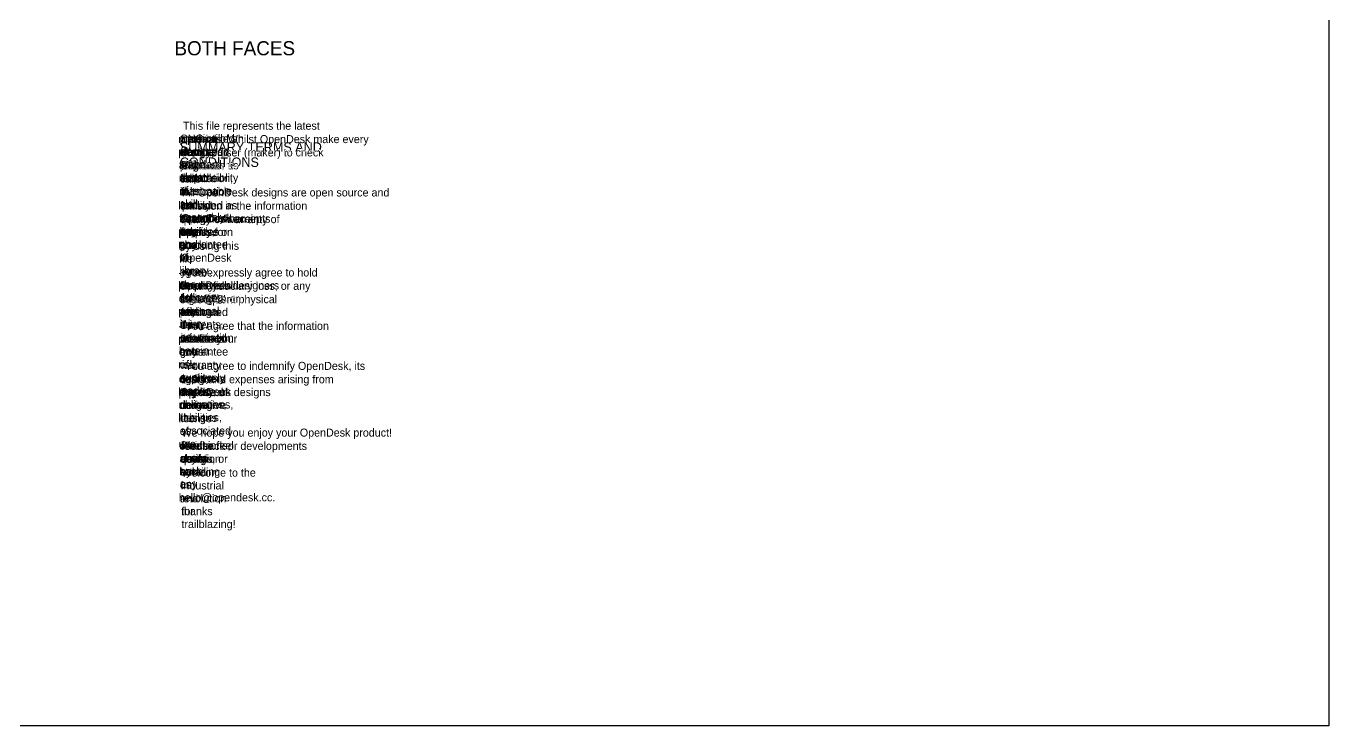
# Model space of a CAD drawing. Extents: x -300 to 5880, y -300 to 4158.
# Drawn here: x 3112 to 5880, y 0 to 1486 of the extents above; entities that cross this region are included whole.
import ezdxf

# ---------------------------------------------------------------- set-up
doc = ezdxf.new("R2010")
doc.units = 0
doc.layers.get('0').update_dxf_attribs({"linetype": 'CONTINUOUS'})
doc.layers.add('00-NOPRINT_TEXT', color=7, linetype='CONTINUOUS')

# ---------------------------------------------------------------- blocks, each defined once
blk = doc.blocks.new('_X4')
at = {"layer": '00-NOPRINT_TEXT', "color": 7, "linetype": 'CONTINUOUS'}
for s, p in [('SUMMARY TERMS AND', (3438.6, 1219.4)), ('CONDITIONS', (3438.6, 1187.3))]:
    blk.add_text(s, height=20, dxfattribs=at).set_placement(p)
blk = doc.blocks.new('*X424')
at = {"layer": '00-NOPRINT_TEXT', "color": 7, "linetype": 'CONTINUOUS'}
for s, p in [('This file represents the latest', (3445.2, 1266.2)), ('version of an', (3444.4, 1238.9))]:
    blk.add_text(s, height=17, dxfattribs=at).set_placement(p)
blk = doc.blocks.new('*X425')
at = {"layer": '00-NOPRINT_TEXT', "color": 7, "linetype": 'CONTINUOUS'}
for s, p in [('open', (3442, 1238.9)), ('source', (3442, 1211.5))]:
    blk.add_text(s, height=17, dxfattribs=at).set_placement(p)
blk = doc.blocks.new('_X222')
at = {"layer": '00-NOPRINT_TEXT', "color": 7, "linetype": 'CONTINUOUS'}
for name in ['*X424', '*X425']:
    blk.add_blockref(name, (0, 0), dxfattribs=at)
blk = doc.blocks.new('*X426')
at = {"layer": '00-NOPRINT_TEXT', "color": 7, "linetype": 'CONTINUOUS'}
for s, p in [('product,', (3437.9, 1238.9)), ('designed', (3438.8, 1211.5))]:
    blk.add_text(s, height=17, dxfattribs=at).set_placement(p)
blk = doc.blocks.new('_X223')
at = {"layer": '00-NOPRINT_TEXT', "color": 7, "linetype": 'CONTINUOUS'}
blk.add_blockref('*X426', (0, 0), dxfattribs=at)
blk.add_text('to be', height=17, dxfattribs=at).set_placement((3441.2, 1184.2))
blk = doc.blocks.new('_X89')
at = {"layer": '00-NOPRINT_TEXT', "color": 7, "linetype": 'CONTINUOUS'}
for name in ['_X222', '_X223']:
    blk.add_blockref(name, (0, 0), dxfattribs=at)
blk = doc.blocks.new('*X427')
at = {"layer": '00-NOPRINT_TEXT', "color": 7, "linetype": 'CONTINUOUS'}
for s, p in [('CNC-milled', (3438.8, 1238.9)), ('from', (3439.6, 1211.5))]:
    blk.add_text(s, height=17, dxfattribs=at).set_placement(p)
blk = doc.blocks.new('_X224')
at = {"layer": '00-NOPRINT_TEXT', "color": 7, "linetype": 'CONTINUOUS'}
blk.add_blockref('*X427', (0, 0), dxfattribs=at)
blk.add_text('standard', height=17, dxfattribs=at).set_placement((3438.8, 1184.2))
blk = doc.blocks.new('_X90')
at = {"layer": '00-NOPRINT_TEXT', "color": 7, "linetype": 'CONTINUOUS'}
blk.add_blockref('_X224', (0, 0), dxfattribs=at)
blk.add_text('sheet', height=17, dxfattribs=at).set_placement((3438.8, 1156.9))
blk = doc.blocks.new('_X5')
at = {"layer": '00-NOPRINT_TEXT', "color": 7, "linetype": 'CONTINUOUS'}
for name in ['_X89', '_X90']:
    blk.add_blockref(name, (0, 0), dxfattribs=at)
blk = doc.blocks.new('*X428')
at = {"layer": '00-NOPRINT_TEXT', "color": 7, "linetype": 'CONTINUOUS'}
for s, p in [('materials. Whilst OpenDesk make every', (3435.5, 1237.8)), ('effort to', (3436.3, 1210.5))]:
    blk.add_text(s, height=17, dxfattribs=at).set_placement(p)
blk = doc.blocks.new('*X429')
at = {"layer": '00-NOPRINT_TEXT', "color": 7, "linetype": 'CONTINUOUS'}
for s, p in [('provide', (3435.5, 1210.5)), ('fully', (3437.1, 1183.2))]:
    blk.add_text(s, height=17, dxfattribs=at).set_placement(p)
blk = doc.blocks.new('_X225')
at = {"layer": '00-NOPRINT_TEXT', "color": 7, "linetype": 'CONTINUOUS'}
for name in ['*X428', '*X429']:
    blk.add_blockref(name, (0, 0), dxfattribs=at)
blk = doc.blocks.new('*X430')
at = {"layer": '00-NOPRINT_TEXT', "color": 7, "linetype": 'CONTINUOUS'}
for s, p in [('prototyped', (3435.5, 1210.5)), ('and', (3436.3, 1183.2))]:
    blk.add_text(s, height=17, dxfattribs=at).set_placement(p)
blk = doc.blocks.new('_X226')
at = {"layer": '00-NOPRINT_TEXT', "color": 7, "linetype": 'CONTINUOUS'}
blk.add_blockref('*X430', (0, 0), dxfattribs=at)
blk.add_text('tested', height=17, dxfattribs=at).set_placement((3438.8, 1155.9))
blk = doc.blocks.new('_X91')
at = {"layer": '00-NOPRINT_TEXT', "color": 7, "linetype": 'CONTINUOUS'}
for name in ['_X225', '_X226']:
    blk.add_blockref(name, (0, 0), dxfattribs=at)
blk = doc.blocks.new('*X431')
at = {"layer": '00-NOPRINT_TEXT', "color": 7, "linetype": 'CONTINUOUS'}
for s, p in [('designs, it', (3438.8, 1210.5)), ('is', (3438.8, 1183.2))]:
    blk.add_text(s, height=17, dxfattribs=at).set_placement(p)
blk = doc.blocks.new('_X227')
at = {"layer": '00-NOPRINT_TEXT', "color": 7, "linetype": 'CONTINUOUS'}
blk.add_blockref('*X431', (0, 0), dxfattribs=at)
blk.add_text('the', height=17, dxfattribs=at).set_placement((3440.4, 1155.9))
blk = doc.blocks.new('_X228')
at = {"layer": '00-NOPRINT_TEXT', "color": 7, "linetype": 'CONTINUOUS'}
for s, p in [('responsiblity', (3436.3, 1155.9)), ('of', (3437.9, 1128.6))]:
    blk.add_text(s, height=17, dxfattribs=at).set_placement(p)
blk = doc.blocks.new('_X92')
at = {"layer": '00-NOPRINT_TEXT', "color": 7, "linetype": 'CONTINUOUS'}
for name in ['_X227', '_X228']:
    blk.add_blockref(name, (0, 0), dxfattribs=at)
blk = doc.blocks.new('_X6')
at = {"layer": '00-NOPRINT_TEXT', "color": 7, "linetype": 'CONTINUOUS'}
for name in ['_X91', '_X92']:
    blk.add_blockref(name, (0, 0), dxfattribs=at)
blk = doc.blocks.new('*X432')
at = {"layer": '00-NOPRINT_TEXT', "color": 7, "linetype": 'CONTINUOUS'}
for s, p in [('the end user (maker) to check', (3442, 1209.5)), ('file contents', (3442, 1182.2))]:
    blk.add_text(s, height=17, dxfattribs=at).set_placement(p)
blk = doc.blocks.new('*X433')
at = {"layer": '00-NOPRINT_TEXT', "color": 7, "linetype": 'CONTINUOUS'}
for s, p in [('prior to', (3438.8, 1182.2)), ('fabrication,', (3440.4, 1154.9))]:
    blk.add_text(s, height=17, dxfattribs=at).set_placement(p)
blk = doc.blocks.new('_X229')
at = {"layer": '00-NOPRINT_TEXT', "color": 7, "linetype": 'CONTINUOUS'}
for name in ['*X432', '*X433']:
    blk.add_blockref(name, (0, 0), dxfattribs=at)
blk = doc.blocks.new('*X434')
at = {"layer": '00-NOPRINT_TEXT', "color": 7, "linetype": 'CONTINUOUS'}
for s, p in [('and ensure', (3439.6, 1182.2)), ('suitable', (3439.6, 1154.9))]:
    blk.add_text(s, height=17, dxfattribs=at).set_placement(p)
blk = doc.blocks.new('_X230')
at = {"layer": '00-NOPRINT_TEXT', "color": 7, "linetype": 'CONTINUOUS'}
blk.add_blockref('*X434', (0, 0), dxfattribs=at)
blk.add_text('due', height=17, dxfattribs=at).set_placement((3439.6, 1127.6))
blk = doc.blocks.new('_X93')
at = {"layer": '00-NOPRINT_TEXT', "color": 7, "linetype": 'CONTINUOUS'}
for name in ['_X229', '_X230']:
    blk.add_blockref(name, (0, 0), dxfattribs=at)
blk = doc.blocks.new('*X435')
at = {"layer": '00-NOPRINT_TEXT', "color": 7, "linetype": 'CONTINUOUS'}
for s, p in [('diligence', (3438.8, 1182.2)), ('and', (3438.8, 1154.9))]:
    blk.add_text(s, height=17, dxfattribs=at).set_placement(p)
blk = doc.blocks.new('_X231')
at = {"layer": '00-NOPRINT_TEXT', "color": 7, "linetype": 'CONTINUOUS'}
blk.add_blockref('*X435', (0, 0), dxfattribs=at)
blk.add_text('reasonable', height=17, dxfattribs=at).set_placement((3437.1, 1127.6))
blk = doc.blocks.new('_X94')
at = {"layer": '00-NOPRINT_TEXT', "color": 7, "linetype": 'CONTINUOUS'}
blk.add_blockref('_X231', (0, 0), dxfattribs=at)
blk.add_text('skill', height=17, dxfattribs=at).set_placement((3438.8, 1100.3))
blk = doc.blocks.new('_X7')
at = {"layer": '00-NOPRINT_TEXT', "color": 7, "linetype": 'CONTINUOUS'}
for name in ['_X93', '_X94']:
    blk.add_blockref(name, (0, 0), dxfattribs=at)
blk = doc.blocks.new('*X436')
at = {"layer": '00-NOPRINT_TEXT', "color": 7, "linetype": 'CONTINUOUS'}
for s, p in [('and', (3438.8, 1181.2)), ('care', (3438.8, 1153.9))]:
    blk.add_text(s, height=17, dxfattribs=at).set_placement(p)
blk = doc.blocks.new('_X232')
at = {"layer": '00-NOPRINT_TEXT', "color": 7, "linetype": 'CONTINUOUS'}
blk.add_blockref('*X436', (0, 0), dxfattribs=at)
blk.add_text('in', height=17, dxfattribs=at).set_placement((3438.8, 1126.5))
blk = doc.blocks.new('_X233')
at = {"layer": '00-NOPRINT_TEXT', "color": 7, "linetype": 'CONTINUOUS'}
for s, p in [('fabrication', (3441.2, 1126.5)), ('and', (3439.6, 1099.2))]:
    blk.add_text(s, height=17, dxfattribs=at).set_placement(p)
blk = doc.blocks.new('_X95')
at = {"layer": '00-NOPRINT_TEXT', "color": 7, "linetype": 'CONTINUOUS'}
for name in ['_X232', '_X233']:
    blk.add_blockref(name, (0, 0), dxfattribs=at)
blk = doc.blocks.new('_X8')
at = {"layer": '00-NOPRINT_TEXT', "color": 7, "linetype": 'CONTINUOUS'}
blk.add_blockref('_X95', (0, 0), dxfattribs=at)
blk.add_text('assembly.', height=17, dxfattribs=at).set_placement((3438.8, 1071.9))
blk = doc.blocks.new('*X437')
at = {"layer": '00-NOPRINT_TEXT', "color": 7, "linetype": 'CONTINUOUS'}
for s, p in [('All OpenDesk designs are open source and', (3445.2, 1124.5)), ('provided as', (3442.8, 1097.2))]:
    blk.add_text(s, height=17, dxfattribs=at).set_placement(p)
blk = doc.blocks.new('*X438')
at = {"layer": '00-NOPRINT_TEXT', "color": 7, "linetype": 'CONTINUOUS'}
for s, p in [('is.', (3442, 1097.2)), ('OpenDesk', (3442, 1069.9))]:
    blk.add_text(s, height=17, dxfattribs=at).set_placement(p)
blk = doc.blocks.new('_X234')
at = {"layer": '00-NOPRINT_TEXT', "color": 7, "linetype": 'CONTINUOUS'}
for name in ['*X437', '*X438']:
    blk.add_blockref(name, (0, 0), dxfattribs=at)
blk = doc.blocks.new('*X439')
at = {"layer": '00-NOPRINT_TEXT', "color": 7, "linetype": 'CONTINUOUS'}
for s, p in [('cannot', (3440.4, 1097.2)), ('accept', (3440.4, 1069.9))]:
    blk.add_text(s, height=17, dxfattribs=at).set_placement(p)
blk = doc.blocks.new('_X235')
at = {"layer": '00-NOPRINT_TEXT', "color": 7, "linetype": 'CONTINUOUS'}
blk.add_blockref('*X439', (0, 0), dxfattribs=at)
blk.add_text('any', height=17, dxfattribs=at).set_placement((3440.4, 1042.6))
blk = doc.blocks.new('_X96')
at = {"layer": '00-NOPRINT_TEXT', "color": 7, "linetype": 'CONTINUOUS'}
for name in ['_X234', '_X235']:
    blk.add_blockref(name, (0, 0), dxfattribs=at)
blk = doc.blocks.new('*X440')
at = {"layer": '00-NOPRINT_TEXT', "color": 7, "linetype": 'CONTINUOUS'}
for s, p in [('liability', (3435.5, 1097.2)), ('for', (3437.1, 1069.9))]:
    blk.add_text(s, height=17, dxfattribs=at).set_placement(p)
blk = doc.blocks.new('_X236')
at = {"layer": '00-NOPRINT_TEXT', "color": 7, "linetype": 'CONTINUOUS'}
blk.add_blockref('*X440', (0, 0), dxfattribs=at)
blk.add_text('any', height=17, dxfattribs=at).set_placement((3437.1, 1042.6))
blk = doc.blocks.new('_X237')
at = {"layer": '00-NOPRINT_TEXT', "color": 7, "linetype": 'CONTINUOUS'}
for s, p in [('error', (3437.9, 1042.6)), ('or', (3437.9, 1015.3))]:
    blk.add_text(s, height=17, dxfattribs=at).set_placement(p)
blk = doc.blocks.new('_X97')
at = {"layer": '00-NOPRINT_TEXT', "color": 7, "linetype": 'CONTINUOUS'}
for name in ['_X236', '_X237']:
    blk.add_blockref(name, (0, 0), dxfattribs=at)
blk = doc.blocks.new('_X9')
at = {"layer": '00-NOPRINT_TEXT', "color": 7, "linetype": 'CONTINUOUS'}
for name in ['_X96', '_X97']:
    blk.add_blockref(name, (0, 0), dxfattribs=at)
blk = doc.blocks.new('*X441')
at = {"layer": '00-NOPRINT_TEXT', "color": 7, "linetype": 'CONTINUOUS'}
for s, p in [('omission in the information', (3438.8, 1096.2)), ('contained herein.', (3438.8, 1068.9))]:
    blk.add_text(s, height=17, dxfattribs=at).set_placement(p)
blk = doc.blocks.new('*X442')
at = {"layer": '00-NOPRINT_TEXT', "color": 7, "linetype": 'CONTINUOUS'}
for s, p in [('OpenDesk accepts', (3438.8, 1068.9)), ('no', (3437.9, 1041.5))]:
    blk.add_text(s, height=17, dxfattribs=at).set_placement(p)
blk = doc.blocks.new('_X238')
at = {"layer": '00-NOPRINT_TEXT', "color": 7, "linetype": 'CONTINUOUS'}
for name in ['*X441', '*X442']:
    blk.add_blockref(name, (0, 0), dxfattribs=at)
blk = doc.blocks.new('*X443')
at = {"layer": '00-NOPRINT_TEXT', "color": 7, "linetype": 'CONTINUOUS'}
for s, p in [('design', (3438.8, 1068.9)), ('liability,', (3437.9, 1041.5))]:
    blk.add_text(s, height=17, dxfattribs=at).set_placement(p)
blk = doc.blocks.new('_X239')
at = {"layer": '00-NOPRINT_TEXT', "color": 7, "linetype": 'CONTINUOUS'}
blk.add_blockref('*X443', (0, 0), dxfattribs=at)
blk.add_text('and', height=17, dxfattribs=at).set_placement((3438.8, 1014.2))
blk = doc.blocks.new('_X98')
at = {"layer": '00-NOPRINT_TEXT', "color": 7, "linetype": 'CONTINUOUS'}
for name in ['_X238', '_X239']:
    blk.add_blockref(name, (0, 0), dxfattribs=at)
blk = doc.blocks.new('_X240')
at = {"layer": '00-NOPRINT_TEXT', "color": 7, "linetype": 'CONTINUOUS'}
for s, p in [('provides', (3435.5, 1041.5)), ('no', (3435.5, 1014.2))]:
    blk.add_text(s, height=17, dxfattribs=at).set_placement(p)
blk = doc.blocks.new('_X241')
at = {"layer": '00-NOPRINT_TEXT', "color": 7, "linetype": 'CONTINUOUS'}
for s, p in [('guarantee', (3437.9, 1014.2)), ('of', (3437.9, 986.9))]:
    blk.add_text(s, height=17, dxfattribs=at).set_placement(p)
blk = doc.blocks.new('_X99')
at = {"layer": '00-NOPRINT_TEXT', "color": 7, "linetype": 'CONTINUOUS'}
for name in ['_X240', '_X241']:
    blk.add_blockref(name, (0, 0), dxfattribs=at)
blk = doc.blocks.new('_X10')
at = {"layer": '00-NOPRINT_TEXT', "color": 7, "linetype": 'CONTINUOUS'}
for name in ['_X98', '_X99']:
    blk.add_blockref(name, (0, 0), dxfattribs=at)
blk = doc.blocks.new('*X444')
at = {"layer": '00-NOPRINT_TEXT', "color": 7, "linetype": 'CONTINUOUS'}
for s, p in [('quality or warranty of', (3439.4, 1067.8)), ('fitness for', (3440.2, 1040.5))]:
    blk.add_text(s, height=17, dxfattribs=at).set_placement(p)
blk = doc.blocks.new('*X445')
at = {"layer": '00-NOPRINT_TEXT', "color": 7, "linetype": 'CONTINUOUS'}
for s, p in [('purpose on', (3437.8, 1040.5)), ('any', (3438.6, 1013.2))]:
    blk.add_text(s, height=17, dxfattribs=at).set_placement(p)
blk = doc.blocks.new('_X242')
at = {"layer": '00-NOPRINT_TEXT', "color": 7, "linetype": 'CONTINUOUS'}
for name in ['*X444', '*X445']:
    blk.add_blockref(name, (0, 0), dxfattribs=at)
blk = doc.blocks.new('*X446')
at = {"layer": '00-NOPRINT_TEXT', "color": 7, "linetype": 'CONTINUOUS'}
for s, p in [('open', (3439.4, 1040.5)), ('product', (3438.6, 1013.2))]:
    blk.add_text(s, height=17, dxfattribs=at).set_placement(p)
blk = doc.blocks.new('_X243')
at = {"layer": '00-NOPRINT_TEXT', "color": 7, "linetype": 'CONTINUOUS'}
blk.add_blockref('*X446', (0, 0), dxfattribs=at)
blk.add_text('in', height=17, dxfattribs=at).set_placement((3439.4, 985.9))
blk = doc.blocks.new('_X100')
at = {"layer": '00-NOPRINT_TEXT', "color": 7, "linetype": 'CONTINUOUS'}
for name in ['_X242', '_X243']:
    blk.add_blockref(name, (0, 0), dxfattribs=at)
blk = doc.blocks.new('_X244')
at = {"layer": '00-NOPRINT_TEXT', "color": 7, "linetype": 'CONTINUOUS'}
for s, p in [('the', (3442.6, 1013.2)), ('OpenDesk', (3441, 985.9))]:
    blk.add_text(s, height=17, dxfattribs=at).set_placement(p)
blk = doc.blocks.new('_X101')
at = {"layer": '00-NOPRINT_TEXT', "color": 7, "linetype": 'CONTINUOUS'}
blk.add_blockref('_X244', (0, 0), dxfattribs=at)
blk.add_text('library.', height=17, dxfattribs=at).set_placement((3437.8, 958.6))
blk = doc.blocks.new('_X11')
at = {"layer": '00-NOPRINT_TEXT', "color": 7, "linetype": 'CONTINUOUS'}
for name in ['_X100', '_X101']:
    blk.add_blockref(name, (0, 0), dxfattribs=at)
blk = doc.blocks.new('*X447')
at = {"layer": '00-NOPRINT_TEXT', "color": 7, "linetype": 'CONTINUOUS'}
for s, p in [('By using this', (3435.5, 1011.2)), ('file', (3437.1, 983.9))]:
    blk.add_text(s, height=17, dxfattribs=at).set_placement(p)
blk = doc.blocks.new('_X245')
at = {"layer": '00-NOPRINT_TEXT', "color": 7, "linetype": 'CONTINUOUS'}
blk.add_blockref('*X447', (0, 0), dxfattribs=at)
blk.add_text('you', height=17, dxfattribs=at).set_placement((3440.4, 956.5))
blk = doc.blocks.new('_X246')
at = {"layer": '00-NOPRINT_TEXT', "color": 7, "linetype": 'CONTINUOUS'}
for s, p in [('agree', (3437.9, 956.5)), ('to', (3439.6, 929.2))]:
    blk.add_text(s, height=17, dxfattribs=at).set_placement(p)
blk = doc.blocks.new('_X102')
at = {"layer": '00-NOPRINT_TEXT', "color": 7, "linetype": 'CONTINUOUS'}
for name in ['_X245', '_X246']:
    blk.add_blockref(name, (0, 0), dxfattribs=at)
blk = doc.blocks.new('_X103')
at = {"layer": '00-NOPRINT_TEXT', "color": 7, "linetype": 'CONTINUOUS'}
for s, p in [('the', (3442, 929.2)), ('following:', (3442, 901.9))]:
    blk.add_text(s, height=17, dxfattribs=at).set_placement(p)
blk = doc.blocks.new('_X12')
at = {"layer": '00-NOPRINT_TEXT', "color": 7, "linetype": 'CONTINUOUS'}
for name in ['_X102', '_X103']:
    blk.add_blockref(name, (0, 0), dxfattribs=at)
blk = doc.blocks.new('*X448')
at = {"layer": '00-NOPRINT_TEXT', "color": 7, "linetype": 'CONTINUOUS'}
for s, p in [('- You expressly agree to hold', (3435.5, 954.5)), ('harmless all', (3435.5, 927.2))]:
    blk.add_text(s, height=17, dxfattribs=at).set_placement(p)
blk = doc.blocks.new('*X449')
at = {"layer": '00-NOPRINT_TEXT', "color": 7, "linetype": 'CONTINUOUS'}
for s, p in [('OpenDesk designers', (3437.1, 927.2)), ('or', (3437.1, 899.9))]:
    blk.add_text(s, height=17, dxfattribs=at).set_placement(p)
blk = doc.blocks.new('_X247')
at = {"layer": '00-NOPRINT_TEXT', "color": 7, "linetype": 'CONTINUOUS'}
for name in ['*X448', '*X449']:
    blk.add_blockref(name, (0, 0), dxfattribs=at)
blk = doc.blocks.new('*X450')
at = {"layer": '00-NOPRINT_TEXT', "color": 7, "linetype": 'CONTINUOUS'}
for s, p in [('employees', (3437.9, 927.2)), ('for', (3438.8, 899.9))]:
    blk.add_text(s, height=17, dxfattribs=at).set_placement(p)
blk = doc.blocks.new('_X248')
at = {"layer": '00-NOPRINT_TEXT', "color": 7, "linetype": 'CONTINUOUS'}
blk.add_blockref('*X450', (0, 0), dxfattribs=at)
blk.add_text('any', height=17, dxfattribs=at).set_placement((3437.9, 872.6))
blk = doc.blocks.new('_X104')
at = {"layer": '00-NOPRINT_TEXT', "color": 7, "linetype": 'CONTINUOUS'}
for name in ['_X247', '_X248']:
    blk.add_blockref(name, (0, 0), dxfattribs=at)
blk = doc.blocks.new('*X451')
at = {"layer": '00-NOPRINT_TEXT', "color": 7, "linetype": 'CONTINUOUS'}
for s, p in [('property', (3435.5, 927.2)), ('damage,', (3436.3, 899.9))]:
    blk.add_text(s, height=17, dxfattribs=at).set_placement(p)
blk = doc.blocks.new('_X249')
at = {"layer": '00-NOPRINT_TEXT', "color": 7, "linetype": 'CONTINUOUS'}
blk.add_blockref('*X451', (0, 0), dxfattribs=at)
blk.add_text('personal', height=17, dxfattribs=at).set_placement((3435.5, 872.6))
blk = doc.blocks.new('_X105')
at = {"layer": '00-NOPRINT_TEXT', "color": 7, "linetype": 'CONTINUOUS'}
blk.add_blockref('_X249', (0, 0), dxfattribs=at)
blk.add_text('injury,', height=17, dxfattribs=at).set_placement((3437.9, 845.3))
blk = doc.blocks.new('_X13')
at = {"layer": '00-NOPRINT_TEXT', "color": 7, "linetype": 'CONTINUOUS'}
for name in ['_X104', '_X105']:
    blk.add_blockref(name, (0, 0), dxfattribs=at)
blk = doc.blocks.new('*X452')
at = {"layer": '00-NOPRINT_TEXT', "color": 7, "linetype": 'CONTINUOUS'}
for s, p in [('death, fiduciary loss, or any', (3439.4, 926.2)), ('other loss or', (3439.4, 898.9))]:
    blk.add_text(s, height=17, dxfattribs=at).set_placement(p)
blk = doc.blocks.new('*X453')
at = {"layer": '00-NOPRINT_TEXT', "color": 7, "linetype": 'CONTINUOUS'}
for s, p in [('damage', (3439.4, 898.9)), ('arising', (3439.4, 871.5))]:
    blk.add_text(s, height=17, dxfattribs=at).set_placement(p)
blk = doc.blocks.new('_X250')
at = {"layer": '00-NOPRINT_TEXT', "color": 7, "linetype": 'CONTINUOUS'}
for name in ['*X452', '*X453']:
    blk.add_blockref(name, (0, 0), dxfattribs=at)
blk = doc.blocks.new('*X454')
at = {"layer": '00-NOPRINT_TEXT', "color": 7, "linetype": 'CONTINUOUS'}
for s, p in [('out of the', (3439.4, 898.9)), ('use', (3438.6, 871.5))]:
    blk.add_text(s, height=17, dxfattribs=at).set_placement(p)
blk = doc.blocks.new('*X455')
at = {"layer": '00-NOPRINT_TEXT', "color": 7, "linetype": 'CONTINUOUS'}
for s, p in [('of', (3439.4, 871.5)), ('this', (3440.2, 844.2))]:
    blk.add_text(s, height=17, dxfattribs=at).set_placement(p)
blk = doc.blocks.new('_X251')
at = {"layer": '00-NOPRINT_TEXT', "color": 7, "linetype": 'CONTINUOUS'}
for name in ['*X454', '*X455']:
    blk.add_blockref(name, (0, 0), dxfattribs=at)
blk = doc.blocks.new('_X106')
at = {"layer": '00-NOPRINT_TEXT', "color": 7, "linetype": 'CONTINUOUS'}
for name in ['_X250', '_X251']:
    blk.add_blockref(name, (0, 0), dxfattribs=at)
blk = doc.blocks.new('*X456')
at = {"layer": '00-NOPRINT_TEXT', "color": 7, "linetype": 'CONTINUOUS'}
for s, p in [('digital file', (3439.4, 898.9)), ('and', (3439.4, 871.5))]:
    blk.add_text(s, height=17, dxfattribs=at).set_placement(p)
blk = doc.blocks.new('_X252')
at = {"layer": '00-NOPRINT_TEXT', "color": 7, "linetype": 'CONTINUOUS'}
blk.add_blockref('*X456', (0, 0), dxfattribs=at)
blk.add_text('its', height=17, dxfattribs=at).set_placement((3439.4, 844.2))
blk = doc.blocks.new('_X253')
at = {"layer": '00-NOPRINT_TEXT', "color": 7, "linetype": 'CONTINUOUS'}
for s, p in [('contents,', (3439.4, 844.2)), ('or', (3439.4, 816.9))]:
    blk.add_text(s, height=17, dxfattribs=at).set_placement(p)
blk = doc.blocks.new('_X107')
at = {"layer": '00-NOPRINT_TEXT', "color": 7, "linetype": 'CONTINUOUS'}
for name in ['_X252', '_X253']:
    blk.add_blockref(name, (0, 0), dxfattribs=at)
blk = doc.blocks.new('_X14')
at = {"layer": '00-NOPRINT_TEXT', "color": 7, "linetype": 'CONTINUOUS'}
for name in ['_X106', '_X107']:
    blk.add_blockref(name, (0, 0), dxfattribs=at)
blk = doc.blocks.new('*X457')
at = {"layer": '00-NOPRINT_TEXT', "color": 7, "linetype": 'CONTINUOUS'}
for s, p in [('subsequent physical', (3439.3, 897.8)), ('products', (3438.5, 870.5))]:
    blk.add_text(s, height=17, dxfattribs=at).set_placement(p)
blk = doc.blocks.new('*X458')
at = {"layer": '00-NOPRINT_TEXT', "color": 7, "linetype": 'CONTINUOUS'}
for s, p in [('fabricated', (3440.9, 870.5)), ('from', (3440.9, 843.2))]:
    blk.add_text(s, height=17, dxfattribs=at).set_placement(p)
blk = doc.blocks.new('_X254')
at = {"layer": '00-NOPRINT_TEXT', "color": 7, "linetype": 'CONTINUOUS'}
for name in ['*X457', '*X458']:
    blk.add_blockref(name, (0, 0), dxfattribs=at)
blk = doc.blocks.new('_X255')
at = {"layer": '00-NOPRINT_TEXT', "color": 7, "linetype": 'CONTINUOUS'}
for s, p in [('the', (3441.7, 843.2)), ('information', (3440.1, 815.9))]:
    blk.add_text(s, height=17, dxfattribs=at).set_placement(p)
blk = doc.blocks.new('_X108')
at = {"layer": '00-NOPRINT_TEXT', "color": 7, "linetype": 'CONTINUOUS'}
for name in ['_X254', '_X255']:
    blk.add_blockref(name, (0, 0), dxfattribs=at)
blk = doc.blocks.new('_X109')
at = {"layer": '00-NOPRINT_TEXT', "color": 7, "linetype": 'CONTINUOUS'}
for s, p in [('contained', (3439.3, 815.9)), ('herein.', (3436.9, 788.6))]:
    blk.add_text(s, height=17, dxfattribs=at).set_placement(p)
blk = doc.blocks.new('_X15')
at = {"layer": '00-NOPRINT_TEXT', "color": 7, "linetype": 'CONTINUOUS'}
for name in ['_X108', '_X109']:
    blk.add_blockref(name, (0, 0), dxfattribs=at)
blk = doc.blocks.new('*X459')
at = {"layer": '00-NOPRINT_TEXT', "color": 7, "linetype": 'CONTINUOUS'}
for s, p in [('- You agree that the information', (3435.5, 841.2)), ('provided in', (3435.5, 813.9))]:
    blk.add_text(s, height=17, dxfattribs=at).set_placement(p)
blk = doc.blocks.new('*X460')
at = {"layer": '00-NOPRINT_TEXT', "color": 7, "linetype": 'CONTINUOUS'}
for s, p in [('this file is', (3438.8, 813.9)), ('to be', (3438.8, 786.5))]:
    blk.add_text(s, height=17, dxfattribs=at).set_placement(p)
blk = doc.blocks.new('_X256')
at = {"layer": '00-NOPRINT_TEXT', "color": 7, "linetype": 'CONTINUOUS'}
for name in ['*X459', '*X460']:
    blk.add_blockref(name, (0, 0), dxfattribs=at)
blk = doc.blocks.new('*X461')
at = {"layer": '00-NOPRINT_TEXT', "color": 7, "linetype": 'CONTINUOUS'}
for s, p in [('used at your', (3435.5, 813.9)), ('own', (3436.3, 786.5))]:
    blk.add_text(s, height=17, dxfattribs=at).set_placement(p)
blk = doc.blocks.new('_X257')
at = {"layer": '00-NOPRINT_TEXT', "color": 7, "linetype": 'CONTINUOUS'}
blk.add_blockref('*X461', (0, 0), dxfattribs=at)
blk.add_text('risk,', height=17, dxfattribs=at).set_placement((3435.5, 759.2))
blk = doc.blocks.new('_X110')
at = {"layer": '00-NOPRINT_TEXT', "color": 7, "linetype": 'CONTINUOUS'}
for name in ['_X256', '_X257']:
    blk.add_blockref(name, (0, 0), dxfattribs=at)
blk = doc.blocks.new('*X462')
at = {"layer": '00-NOPRINT_TEXT', "color": 7, "linetype": 'CONTINUOUS'}
for s, p in [('without', (3438.8, 813.9)), ('any', (3438.8, 786.5))]:
    blk.add_text(s, height=17, dxfattribs=at).set_placement(p)
blk = doc.blocks.new('*X463')
at = {"layer": '00-NOPRINT_TEXT', "color": 7, "linetype": 'CONTINUOUS'}
for s, p in [('guarantee', (3438.8, 786.5)), ('of', (3438.8, 759.2))]:
    blk.add_text(s, height=17, dxfattribs=at).set_placement(p)
blk = doc.blocks.new('_X258')
at = {"layer": '00-NOPRINT_TEXT', "color": 7, "linetype": 'CONTINUOUS'}
for name in ['*X462', '*X463']:
    blk.add_blockref(name, (0, 0), dxfattribs=at)
blk = doc.blocks.new('_X111')
at = {"layer": '00-NOPRINT_TEXT', "color": 7, "linetype": 'CONTINUOUS'}
blk.add_blockref('_X258', (0, 0), dxfattribs=at)
blk.add_text('quality', height=17, dxfattribs=at).set_placement((3438.8, 731.9))
blk = doc.blocks.new('_X16')
at = {"layer": '00-NOPRINT_TEXT', "color": 7, "linetype": 'CONTINUOUS'}
for name in ['_X110', '_X111']:
    blk.add_blockref(name, (0, 0), dxfattribs=at)
blk = doc.blocks.new('_X259')
at = {"layer": '00-NOPRINT_TEXT', "color": 7, "linetype": 'CONTINUOUS'}
for s, p in [('or', (3438.8, 785.5)), ('warranty', (3438.8, 758.2))]:
    blk.add_text(s, height=17, dxfattribs=at).set_placement(p)
blk = doc.blocks.new('_X112')
at = {"layer": '00-NOPRINT_TEXT', "color": 7, "linetype": 'CONTINUOUS'}
blk.add_blockref('_X259', (0, 0), dxfattribs=at)
blk.add_text('expressly', height=17, dxfattribs=at).set_placement((3438.8, 730.9))
blk = doc.blocks.new('_X17')
at = {"layer": '00-NOPRINT_TEXT', "color": 7, "linetype": 'CONTINUOUS'}
blk.add_blockref('_X112', (0, 0), dxfattribs=at)
blk.add_text('made.', height=17, dxfattribs=at).set_placement((3435.5, 703.6))
blk = doc.blocks.new('*X464')
at = {"layer": '00-NOPRINT_TEXT', "color": 7, "linetype": 'CONTINUOUS'}
for s, p in [('- You agree to indemnify OpenDesk, its', (3435.5, 756.2)), ('designers', (3436.3, 728.9))]:
    blk.add_text(s, height=17, dxfattribs=at).set_placement(p)
blk = doc.blocks.new('*X465')
at = {"layer": '00-NOPRINT_TEXT', "color": 7, "linetype": 'CONTINUOUS'}
for s, p in [('and', (3437.1, 728.9)), ('employees', (3437.1, 701.5))]:
    blk.add_text(s, height=17, dxfattribs=at).set_placement(p)
blk = doc.blocks.new('_X260')
at = {"layer": '00-NOPRINT_TEXT', "color": 7, "linetype": 'CONTINUOUS'}
for name in ['*X464', '*X465']:
    blk.add_blockref(name, (0, 0), dxfattribs=at)
blk = doc.blocks.new('*X466')
at = {"layer": '00-NOPRINT_TEXT', "color": 7, "linetype": 'CONTINUOUS'}
for s, p in [('against', (3437.9, 728.9)), ('any', (3437.9, 701.5))]:
    blk.add_text(s, height=17, dxfattribs=at).set_placement(p)
blk = doc.blocks.new('_X261')
at = {"layer": '00-NOPRINT_TEXT', "color": 7, "linetype": 'CONTINUOUS'}
blk.add_blockref('*X466', (0, 0), dxfattribs=at)
blk.add_text('damages,', height=17, dxfattribs=at).set_placement((3437.9, 674.2))
blk = doc.blocks.new('_X113')
at = {"layer": '00-NOPRINT_TEXT', "color": 7, "linetype": 'CONTINUOUS'}
for name in ['_X260', '_X261']:
    blk.add_blockref(name, (0, 0), dxfattribs=at)
blk = doc.blocks.new('_X262')
at = {"layer": '00-NOPRINT_TEXT', "color": 7, "linetype": 'CONTINUOUS'}
for s, p in [('losses,', (3435.5, 701.5)), ('obligations,', (3437.1, 674.2))]:
    blk.add_text(s, height=17, dxfattribs=at).set_placement(p)
blk = doc.blocks.new('_X114')
at = {"layer": '00-NOPRINT_TEXT', "color": 7, "linetype": 'CONTINUOUS'}
blk.add_blockref('_X262', (0, 0), dxfattribs=at)
blk.add_text('liabilities,', height=17, dxfattribs=at).set_placement((3435.5, 646.9))
blk = doc.blocks.new('_X18')
at = {"layer": '00-NOPRINT_TEXT', "color": 7, "linetype": 'CONTINUOUS'}
for name in ['_X113', '_X114']:
    blk.add_blockref(name, (0, 0), dxfattribs=at)
blk = doc.blocks.new('*X467')
at = {"layer": '00-NOPRINT_TEXT', "color": 7, "linetype": 'CONTINUOUS'}
for s, p in [('costs and expenses arising from', (3439.4, 727.8)), ('the use of', (3440.2, 700.5))]:
    blk.add_text(s, height=17, dxfattribs=at).set_placement(p)
blk = doc.blocks.new('*X468')
at = {"layer": '00-NOPRINT_TEXT', "color": 7, "linetype": 'CONTINUOUS'}
for s, p in [('OpenDesk designs', (3439.4, 700.5)), ('or', (3439.4, 673.2))]:
    blk.add_text(s, height=17, dxfattribs=at).set_placement(p)
blk = doc.blocks.new('_X263')
at = {"layer": '00-NOPRINT_TEXT', "color": 7, "linetype": 'CONTINUOUS'}
for name in ['*X467', '*X468']:
    blk.add_blockref(name, (0, 0), dxfattribs=at)
blk = doc.blocks.new('*X469')
at = {"layer": '00-NOPRINT_TEXT', "color": 7, "linetype": 'CONTINUOUS'}
for s, p in [('any', (3439.4, 700.5)), ('derivative', (3439.4, 673.2))]:
    blk.add_text(s, height=17, dxfattribs=at).set_placement(p)
blk = doc.blocks.new('_X264')
at = {"layer": '00-NOPRINT_TEXT', "color": 7, "linetype": 'CONTINUOUS'}
blk.add_blockref('*X469', (0, 0), dxfattribs=at)
blk.add_text('designs', height=17, dxfattribs=at).set_placement((3439.4, 645.9))
blk = doc.blocks.new('_X115')
at = {"layer": '00-NOPRINT_TEXT', "color": 7, "linetype": 'CONTINUOUS'}
for name in ['_X263', '_X264']:
    blk.add_blockref(name, (0, 0), dxfattribs=at)
blk = doc.blocks.new('*X470')
at = {"layer": '00-NOPRINT_TEXT', "color": 7, "linetype": 'CONTINUOUS'}
for s, p in [('permitted', (3436.1, 700.5)), ('under', (3436.1, 673.2))]:
    blk.add_text(s, height=17, dxfattribs=at).set_placement(p)
blk = doc.blocks.new('_X265')
at = {"layer": '00-NOPRINT_TEXT', "color": 7, "linetype": 'CONTINUOUS'}
blk.add_blockref('*X470', (0, 0), dxfattribs=at)
blk.add_text('the', height=17, dxfattribs=at).set_placement((3439.4, 645.9))
blk = doc.blocks.new('_X116')
at = {"layer": '00-NOPRINT_TEXT', "color": 7, "linetype": 'CONTINUOUS'}
blk.add_blockref('_X265', (0, 0), dxfattribs=at)
blk.add_text('associated', height=17, dxfattribs=at).set_placement((3438.6, 618.6))
blk = doc.blocks.new('_X19')
at = {"layer": '00-NOPRINT_TEXT', "color": 7, "linetype": 'CONTINUOUS'}
for name in ['_X115', '_X116']:
    blk.add_blockref(name, (0, 0), dxfattribs=at)
blk = doc.blocks.new('_X117')
at = {"layer": '00-NOPRINT_TEXT', "color": 7, "linetype": 'CONTINUOUS'}
for s, p in [('license', (3435.9, 644.9)), ('of', (3438.3, 617.6))]:
    blk.add_text(s, height=17, dxfattribs=at).set_placement(p)
blk = doc.blocks.new('_X20')
at = {"layer": '00-NOPRINT_TEXT', "color": 7, "linetype": 'CONTINUOUS'}
blk.add_blockref('_X117', (0, 0), dxfattribs=at)
blk.add_text('use.', height=17, dxfattribs=at).set_placement((3435.9, 590.3))
blk = doc.blocks.new('*X471')
at = {"layer": '00-NOPRINT_TEXT', "color": 7, "linetype": 'CONTINUOUS'}
for s, p in [('We hope you enjoy your OpenDesk product!', (3442, 614.5)), ('Please feel', (3440.4, 587.2))]:
    blk.add_text(s, height=17, dxfattribs=at).set_placement(p)
blk = doc.blocks.new('*X472')
at = {"layer": '00-NOPRINT_TEXT', "color": 7, "linetype": 'CONTINUOUS'}
for s, p in [('free to', (3442, 587.2)), ('notify', (3440.4, 559.9))]:
    blk.add_text(s, height=17, dxfattribs=at).set_placement(p)
blk = doc.blocks.new('_X266')
at = {"layer": '00-NOPRINT_TEXT', "color": 7, "linetype": 'CONTINUOUS'}
for name in ['*X471', '*X472']:
    blk.add_blockref(name, (0, 0), dxfattribs=at)
blk = doc.blocks.new('*X473')
at = {"layer": '00-NOPRINT_TEXT', "color": 7, "linetype": 'CONTINUOUS'}
for s, p in [('us of', (3437.1, 587.2)), ('any', (3437.9, 559.9))]:
    blk.add_text(s, height=17, dxfattribs=at).set_placement(p)
blk = doc.blocks.new('*X474')
at = {"layer": '00-NOPRINT_TEXT', "color": 7, "linetype": 'CONTINUOUS'}
for s, p in [('errors', (3438.8, 559.9)), ('or', (3438.8, 532.6))]:
    blk.add_text(s, height=17, dxfattribs=at).set_placement(p)
blk = doc.blocks.new('_X267')
at = {"layer": '00-NOPRINT_TEXT', "color": 7, "linetype": 'CONTINUOUS'}
for name in ['*X473', '*X474']:
    blk.add_blockref(name, (0, 0), dxfattribs=at)
blk = doc.blocks.new('_X118')
at = {"layer": '00-NOPRINT_TEXT', "color": 7, "linetype": 'CONTINUOUS'}
for name in ['_X266', '_X267']:
    blk.add_blockref(name, (0, 0), dxfattribs=at)
blk = doc.blocks.new('*X475')
at = {"layer": '00-NOPRINT_TEXT', "color": 7, "linetype": 'CONTINUOUS'}
for s, p in [('omissions,', (3438.8, 587.2)), ('share', (3438.8, 559.9))]:
    blk.add_text(s, height=17, dxfattribs=at).set_placement(p)
blk = doc.blocks.new('_X268')
at = {"layer": '00-NOPRINT_TEXT', "color": 7, "linetype": 'CONTINUOUS'}
blk.add_blockref('*X475', (0, 0), dxfattribs=at)
blk.add_text('back', height=17, dxfattribs=at).set_placement((3437.1, 532.6))
blk = doc.blocks.new('_X119')
at = {"layer": '00-NOPRINT_TEXT', "color": 7, "linetype": 'CONTINUOUS'}
blk.add_blockref('_X268', (0, 0), dxfattribs=at)
blk.add_text('any', height=17, dxfattribs=at).set_placement((3438.8, 505.3))
blk = doc.blocks.new('_X21')
at = {"layer": '00-NOPRINT_TEXT', "color": 7, "linetype": 'CONTINUOUS'}
for name in ['_X118', '_X119']:
    blk.add_blockref(name, (0, 0), dxfattribs=at)
blk = doc.blocks.new('*X476')
at = {"layer": '00-NOPRINT_TEXT', "color": 7, "linetype": 'CONTINUOUS'}
for s, p in [('feedback or developments', (3442, 586.2)), ('on this', (3441.2, 558.9))]:
    blk.add_text(s, height=17, dxfattribs=at).set_placement(p)
blk = doc.blocks.new('*X477')
at = {"layer": '00-NOPRINT_TEXT', "color": 7, "linetype": 'CONTINUOUS'}
for s, p in [('design, or', (3440.4, 558.9)), ('ask a', (3440.4, 531.5))]:
    blk.add_text(s, height=17, dxfattribs=at).set_placement(p)
blk = doc.blocks.new('_X269')
at = {"layer": '00-NOPRINT_TEXT', "color": 7, "linetype": 'CONTINUOUS'}
for name in ['*X476', '*X477']:
    blk.add_blockref(name, (0, 0), dxfattribs=at)
blk = doc.blocks.new('*X478')
at = {"layer": '00-NOPRINT_TEXT', "color": 7, "linetype": 'CONTINUOUS'}
for s, p in [('question', (3439.6, 558.9)), ('by', (3438.8, 531.5))]:
    blk.add_text(s, height=17, dxfattribs=at).set_placement(p)
blk = doc.blocks.new('*X479')
at = {"layer": '00-NOPRINT_TEXT', "color": 7, "linetype": 'CONTINUOUS'}
for s, p in [('emailing', (3439.6, 531.5)), ('us', (3438.8, 504.2))]:
    blk.add_text(s, height=17, dxfattribs=at).set_placement(p)
blk = doc.blocks.new('_X270')
at = {"layer": '00-NOPRINT_TEXT', "color": 7, "linetype": 'CONTINUOUS'}
for name in ['*X478', '*X479']:
    blk.add_blockref(name, (0, 0), dxfattribs=at)
blk = doc.blocks.new('_X120')
at = {"layer": '00-NOPRINT_TEXT', "color": 7, "linetype": 'CONTINUOUS'}
for name in ['_X269', '_X270']:
    blk.add_blockref(name, (0, 0), dxfattribs=at)
blk = doc.blocks.new('_X121')
at = {"layer": '00-NOPRINT_TEXT', "color": 7, "linetype": 'CONTINUOUS'}
for s, p in [('on', (3438.8, 504.2)), ('hello@opendesk.cc.', (3436.3, 476.9))]:
    blk.add_text(s, height=17, dxfattribs=at).set_placement(p)
blk = doc.blocks.new('_X22')
at = {"layer": '00-NOPRINT_TEXT', "color": 7, "linetype": 'CONTINUOUS'}
for name in ['_X120', '_X121']:
    blk.add_blockref(name, (0, 0), dxfattribs=at)
blk = doc.blocks.new('*X480')
at = {"layer": '00-NOPRINT_TEXT', "color": 7, "linetype": 'CONTINUOUS'}
for s, p in [('Welcome to the', (3442, 529.5)), ('industrial', (3441.2, 502.2))]:
    blk.add_text(s, height=17, dxfattribs=at).set_placement(p)
blk = doc.blocks.new('_X271')
at = {"layer": '00-NOPRINT_TEXT', "color": 7, "linetype": 'CONTINUOUS'}
blk.add_blockref('*X480', (0, 0), dxfattribs=at)
blk.add_text('revolution', height=17, dxfattribs=at).set_placement((3438.8, 474.9))
blk = doc.blocks.new('_X272')
at = {"layer": '00-NOPRINT_TEXT', "color": 7, "linetype": 'CONTINUOUS'}
for s, p in [('and', (3439.6, 474.9)), ('thanks', (3441.2, 447.6))]:
    blk.add_text(s, height=17, dxfattribs=at).set_placement(p)
blk = doc.blocks.new('_X122')
at = {"layer": '00-NOPRINT_TEXT', "color": 7, "linetype": 'CONTINUOUS'}
for name in ['_X271', '_X272']:
    blk.add_blockref(name, (0, 0), dxfattribs=at)
blk = doc.blocks.new('_X123')
at = {"layer": '00-NOPRINT_TEXT', "color": 7, "linetype": 'CONTINUOUS'}
for s, p in [('for', (3442, 447.6)), ('trailblazing!', (3442, 420.3))]:
    blk.add_text(s, height=17, dxfattribs=at).set_placement(p)
blk = doc.blocks.new('_X23')
at = {"layer": '00-NOPRINT_TEXT', "color": 7, "linetype": 'CONTINUOUS'}
for name in ['_X122', '_X123']:
    blk.add_blockref(name, (0, 0), dxfattribs=at)
blk = doc.blocks.new('BORDERS_OPENDESK_7')
at = {"layer": '00-NOPRINT_TEXT'}
for p, q in [((5880, 4158), (5880, 0)), ((5880, 0), (0, 0))]:
    blk.add_line(p, q, dxfattribs=at)
at = {"layer": '00-NOPRINT_TEXT', "color": 7}
for name in ['_X5', '_X6', '_X7', '_X4', '_X8', '_X9', '_X10', '_X11', '_X12', '_X13', '_X14', '_X15', '_X16', '_X17', '_X18', '_X19', '_X20', '_X21', '_X22', '_X23']:
    blk.add_blockref(name, (0, 0), dxfattribs=at)
at = {"layer": '00-NOPRINT_TEXT', "color": 7, "linetype": 'CONTINUOUS'}
blk.add_text('BOTH FACES', height=30, dxfattribs=at).set_placement((3427.1, 1424.3))

msp = doc.modelspace()

# ---------------------------------------------------------------- block references
msp.add_blockref('BORDERS_OPENDESK_7', (0, 0))

doc.saveas('drawing.dxf')
